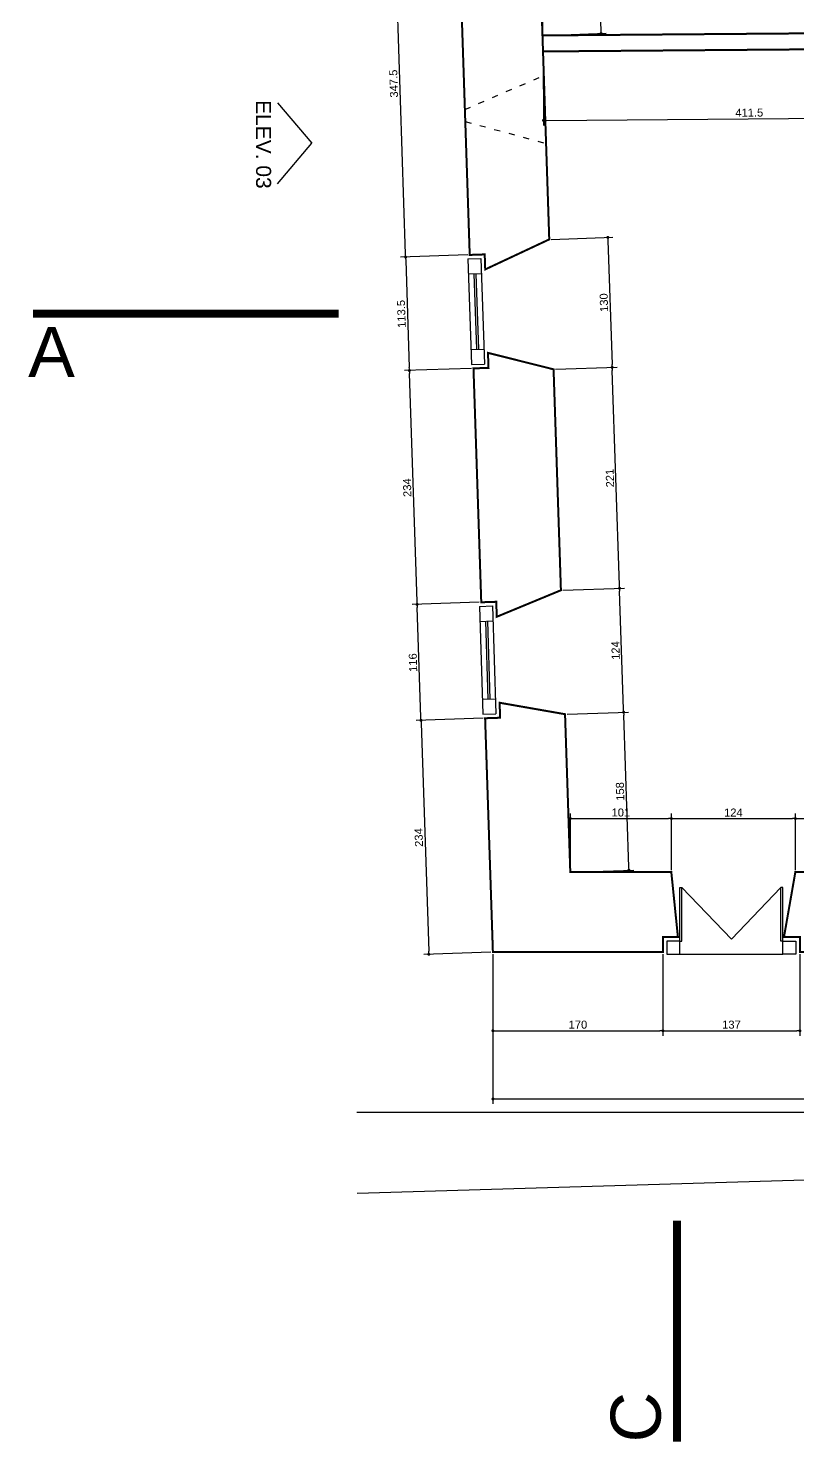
# Model space of a CAD drawing. Extents: x 18300 to 45581, y 436 to 7791.
# Drawn here: x 18300 to 19069, y 5200 to 6617 of the extents above; entities that cross this region are included whole.
import ezdxf

# ---------------------------------------------------------------- set-up
doc = ezdxf.new("R2010")
doc.units = 0
doc.header["$PDMODE"] = 35
doc.linetypes.add('ACAD_ISO03W100', pattern=[30, 12, -18])
doc.linetypes.add('CENTER2', pattern=[28.575, 19.05, -3.175, 3.175, -3.175])
doc.layers.get('0').update_dxf_attribs({"linetype": 'CONTINUOUS'})
doc.layers.get('DEFPOINTS').update_dxf_attribs({"linetype": 'CONTINUOUS'})
for name, color, linetype in [('COTA', 7, 'CONTINUOUS'), ('PAREDE', 7, 'CONTINUOUS'), ('PAREDE_FINA', 7, 'CONTINUOUS')]:
    doc.layers.add(name, color=color, linetype=linetype)
doc.styles.add('TEXTO', font='ARIAL.TTF')
doc.dimstyles.new('COTA', dxfattribs={"dimtxt": 8, "dimasz": 3, "dimexe": 5, "dimexo": 2, "dimgap": 2, "dimtad": 1, "dimdec": 1, "dimzin": 9, "dimdsep": 46, "dimtxsty": 'TEXTO', "dimblk1": 'DOT', "dimblk2": 'DOT', "dimsah": 1, "dimcen": 0, "dimclrd": 256, "dimclre": 256, "dimclrt": 256, "dimadec": 0, "dimazin": 0, "dimtfac": 0.06, "dimtdec": 1, "dimtmove": 0, "dimatfit": 3, "dimldrblk": 'DOT', "dimfxl": 1, "dimtolj": 1, "dimtzin": 0, "dimarcsym": 0})

# ---------------------------------------------------------------- blocks, each defined once
blk = doc.blocks.new('_DOT')
at = {"color": 0, "linetype": 'ByBlock'}
blk.add_line((-0.5, 0), (-1, 0), dxfattribs=at)
at = {"color": 0, "linetype": 'ByBlock', "const_width": 0.5}
blk.add_lwpolyline([(-0.25, 0, 1), (0.25, 0, 1)], format="xyb", close=True, dxfattribs=at)
blk = doc.blocks.new('*D1')
at = {"layer": 'COTA', "lineweight": -2}
for p, q in [((18754.7, 5926.8), (18687.6, 5924.6)), ((18692.7, 5921.8), (18700.3, 5693.9)), ((18762.5, 5692.9), (18695.4, 5690.7))]:
    blk.add_line(p, q, dxfattribs=at)
at = {"layer": 'DEFPOINTS', "color": 0}
for p in [(18756.7, 5926.9), (18700.4, 5690.9), (18764.5, 5693)]:
    blk.add_point(p, dxfattribs=at)
at = {"layer": 'COTA', "lineweight": -2, "xscale": 3, "yscale": 3, "zscale": 3}
for p, rotation in [((18692.6, 5924.8), 91.9039525361614), ((18700.4, 5690.9), 271.9039525361614)]:
    blk.add_blockref('_DOT', p, dxfattribs=dict(at, rotation=rotation))
at = {"layer": 'COTA', "insert": (18690.4, 5807.6), "char_height": 8, "attachment_point": 5, "rotation": 91.904, "style": 'TEXTO'}
blk.add_mtext('\\A1;234', dxfattribs=at)
blk = doc.blocks.new('*D2')
at = {"layer": 'COTA', "lineweight": -2}
for p, q in [((18750.9, 6042.8), (18683.8, 6040.5)), ((18692.5, 5927.8), (18688.8, 6037.7)), ((18754.7, 5926.8), (18687.6, 5924.6))]:
    blk.add_line(p, q, dxfattribs=at)
at = {"layer": 'DEFPOINTS', "color": 0}
for p in [(18688.7, 6040.7), (18752.9, 6042.8), (18756.7, 5926.9)]:
    blk.add_point(p, dxfattribs=at)
at = {"layer": 'COTA', "lineweight": -2, "xscale": 3, "yscale": 3, "zscale": 3}
for p, rotation in [((18688.7, 6040.7), 91.9039525361614), ((18692.6, 5924.8), 271.9039525361614)]:
    blk.add_blockref('_DOT', p, dxfattribs=dict(at, rotation=rotation))
at = {"layer": 'COTA', "insert": (18684.6, 5982.5), "char_height": 8, "attachment_point": 5, "rotation": 91.904, "style": 'TEXTO'}
blk.add_mtext('\\A1;116', dxfattribs=at)
blk = doc.blocks.new('*D3')
at = {"layer": 'COTA', "lineweight": -2}
for p, q in [((18743.1, 6276.6), (18676, 6274.4)), ((18688.6, 6043.7), (18681.1, 6271.6)), ((18750.9, 6042.8), (18683.8, 6040.5))]:
    blk.add_line(p, q, dxfattribs=at)
at = {"layer": 'DEFPOINTS', "color": 0}
for p in [(18681, 6274.6), (18745.1, 6276.7), (18752.9, 6042.8)]:
    blk.add_point(p, dxfattribs=at)
at = {"layer": 'COTA', "lineweight": -2, "xscale": 3, "yscale": 3, "zscale": 3}
for p, rotation in [((18681, 6274.6), 91.9039525361614), ((18688.7, 6040.7), 271.9039525361614)]:
    blk.add_blockref('_DOT', p, dxfattribs=dict(at, rotation=rotation))
at = {"layer": 'COTA', "insert": (18678.8, 6157.4), "char_height": 8, "attachment_point": 5, "rotation": 91.904, "style": 'TEXTO'}
blk.add_mtext('\\A1;234', dxfattribs=at)
blk = doc.blocks.new('*D4')
at = {"layer": 'COTA', "lineweight": -2}
for p, q in [((18739.3, 6390.1), (18672.2, 6387.8)), ((18677.3, 6385), (18680.9, 6277.6)), ((18743.1, 6276.6), (18676, 6274.4))]:
    blk.add_line(p, q, dxfattribs=at)
at = {"layer": 'DEFPOINTS', "color": 0}
for p in [(18741.3, 6390.1), (18681, 6274.6), (18745.1, 6276.7)]:
    blk.add_point(p, dxfattribs=at)
at = {"layer": 'COTA', "lineweight": -2, "xscale": 3, "yscale": 3, "zscale": 3}
for p, rotation in [((18677.2, 6388), 91.9039525361614), ((18681, 6274.6), 271.9039525361614)]:
    blk.add_blockref('_DOT', p, dxfattribs=dict(at, rotation=rotation))
at = {"layer": 'COTA', "insert": (18673, 6331.1), "char_height": 8, "attachment_point": 5, "rotation": 91.904, "style": 'TEXTO'}
blk.add_mtext('\\A1;113.5', dxfattribs=at)
blk = doc.blocks.new('*D5')
at = {"layer": 'COTA', "lineweight": -2}
for p, q in [((18727.8, 6737.4), (18660.7, 6735.1)), ((18677.1, 6391), (18665.8, 6732.3)), ((18739.3, 6390.1), (18672.2, 6387.8))]:
    blk.add_line(p, q, dxfattribs=at)
at = {"layer": 'DEFPOINTS', "color": 0}
for p in [(18665.7, 6735.3), (18729.8, 6737.4), (18741.3, 6390.1)]:
    blk.add_point(p, dxfattribs=at)
at = {"layer": 'COTA', "lineweight": -2, "xscale": 3, "yscale": 3, "zscale": 3}
for p, rotation in [((18665.7, 6735.3), 91.9039525361614), ((18677.2, 6388), 271.9039525361614)]:
    blk.add_blockref('_DOT', p, dxfattribs=dict(at, rotation=rotation))
at = {"layer": 'COTA', "insert": (18665.3, 6561.4), "char_height": 8, "attachment_point": 5, "rotation": 91.904, "style": 'TEXTO'}
blk.add_mtext('\\A1;347.5', dxfattribs=at)
blk = doc.blocks.new('*D11')
at = {"layer": 'COTA', "lineweight": -2}
for p, q in [((18838.6, 5931), (18900.2, 5933)), ((18900.4, 5778), (18895.3, 5929.9)), ((18843.9, 5773.1), (18905.5, 5775.1))]:
    blk.add_line(p, q, dxfattribs=at)
at = {"layer": 'DEFPOINTS', "color": 0}
for p in [(18836.6, 5930.9), (18895.2, 5932.9), (18841.9, 5773)]:
    blk.add_point(p, dxfattribs=at)
at = {"layer": 'COTA', "lineweight": -2, "xscale": 3, "yscale": 3, "zscale": 3}
for p, rotation in [((18895.2, 5932.9), 91.9039525361614), ((18900.5, 5775), 271.9039525361614)]:
    blk.add_blockref('_DOT', p, dxfattribs=dict(at, rotation=rotation))
at = {"layer": 'COTA', "insert": (18891.7, 5853.7), "char_height": 8, "attachment_point": 5, "rotation": 91.904, "style": 'TEXTO'}
blk.add_mtext('\\A1;158', dxfattribs=at)
blk = doc.blocks.new('*D12')
at = {"layer": 'COTA', "lineweight": -2}
for p, q in [((18834.5, 6054.9), (18896.1, 6057)), ((18895.1, 5935.9), (18891.2, 6053.8)), ((18838.6, 5931), (18900.2, 5933))]:
    blk.add_line(p, q, dxfattribs=at)
at = {"layer": 'DEFPOINTS', "color": 0}
for p in [(18832.5, 6054.9), (18891.1, 6056.8), (18836.6, 5930.9)]:
    blk.add_point(p, dxfattribs=at)
at = {"layer": 'COTA', "lineweight": -2, "xscale": 3, "yscale": 3, "zscale": 3}
for p, rotation in [((18891.1, 6056.8), 91.9039525361614), ((18895.2, 5932.9), 271.9039525361614)]:
    blk.add_blockref('_DOT', p, dxfattribs=dict(at, rotation=rotation))
at = {"layer": 'COTA', "insert": (18887.1, 5994.6), "char_height": 8, "attachment_point": 5, "rotation": 91.904, "style": 'TEXTO'}
blk.add_mtext('\\A1;124', dxfattribs=at)
blk = doc.blocks.new('*D13')
at = {"layer": 'COTA', "lineweight": -2}
for p, q in [((18827.2, 6275.8), (18888.7, 6277.8)), ((18891, 6059.8), (18883.8, 6274.7)), ((18834.5, 6054.9), (18896.1, 6057))]:
    blk.add_line(p, q, dxfattribs=at)
at = {"layer": 'DEFPOINTS', "color": 0}
for p in [(18883.7, 6277.7), (18825.2, 6275.7), (18832.5, 6054.9)]:
    blk.add_point(p, dxfattribs=at)
at = {"layer": 'COTA', "lineweight": -2, "xscale": 3, "yscale": 3, "zscale": 3}
for p, rotation in [((18883.7, 6277.7), 91.9039525361614), ((18891.1, 6056.8), 271.9039525361614)]:
    blk.add_blockref('_DOT', p, dxfattribs=dict(at, rotation=rotation))
at = {"layer": 'COTA', "insert": (18881.4, 6167), "char_height": 8, "attachment_point": 5, "rotation": 91.904, "style": 'TEXTO'}
blk.add_mtext('\\A1;221', dxfattribs=at)
blk = doc.blocks.new('*D14')
at = {"layer": 'COTA', "lineweight": -2}
for p, q in [((18822.8, 6405.7), (18884.4, 6407.8)), ((18879.5, 6404.6), (18883.6, 6280.7)), ((18827.2, 6275.8), (18888.7, 6277.8))]:
    blk.add_line(p, q, dxfattribs=at)
at = {"layer": 'DEFPOINTS', "color": 0}
for p in [(18820.8, 6405.7), (18883.7, 6277.7), (18825.2, 6275.7)]:
    blk.add_point(p, dxfattribs=at)
at = {"layer": 'COTA', "lineweight": -2, "xscale": 3, "yscale": 3, "zscale": 3}
for p, rotation in [((18879.4, 6407.6), 91.9039525361614), ((18883.7, 6277.7), 271.9039525361614)]:
    blk.add_blockref('_DOT', p, dxfattribs=dict(at, rotation=rotation))
at = {"layer": 'COTA', "insert": (18875.5, 6342.4), "char_height": 8, "attachment_point": 5, "rotation": 91.904, "style": 'TEXTO'}
blk.add_mtext('\\A1;130', dxfattribs=at)
blk = doc.blocks.new('*D15')
at = {"layer": 'COTA', "lineweight": -2}
for p, q in [((18841.9, 5775), (18841.9, 5831.6)), ((18844.9, 5826.6), (18939.9, 5826.6)), ((18942.9, 5775), (18942.9, 5831.6))]:
    blk.add_line(p, q, dxfattribs=at)
at = {"layer": 'DEFPOINTS', "color": 0}
for p in [(18942.9, 5826.6), (18841.9, 5773), (18942.9, 5773)]:
    blk.add_point(p, dxfattribs=at)
at = {"layer": 'COTA', "lineweight": -2, "xscale": 3, "yscale": 3, "zscale": 3, "rotation": 180}
blk.add_blockref('_DOT', (18841.9, 5826.6), dxfattribs=at)
at = {"layer": 'COTA', "lineweight": -2, "xscale": 3, "yscale": 3, "zscale": 3}
blk.add_blockref('_DOT', (18942.9, 5826.6), dxfattribs=at)
at = {"layer": 'COTA', "insert": (18892.4, 5832.6), "char_height": 8, "attachment_point": 5, "style": 'TEXTO'}
blk.add_mtext('\\A1;101', dxfattribs=at)
blk = doc.blocks.new('*D16')
at = {"layer": 'COTA', "lineweight": -2}
for p, q in [((18942.9, 5775), (18942.9, 5831.6)), ((18945.9, 5826.6), (19063.9, 5826.6)), ((19066.9, 5775), (19066.9, 5831.6))]:
    blk.add_line(p, q, dxfattribs=at)
at = {"layer": 'DEFPOINTS', "color": 0}
for p in [(19066.9, 5826.6), (18942.9, 5773), (19066.9, 5773)]:
    blk.add_point(p, dxfattribs=at)
at = {"layer": 'COTA', "lineweight": -2, "xscale": 3, "yscale": 3, "zscale": 3, "rotation": 180}
blk.add_blockref('_DOT', (18942.9, 5826.6), dxfattribs=at)
at = {"layer": 'COTA', "lineweight": -2, "xscale": 3, "yscale": 3, "zscale": 3}
blk.add_blockref('_DOT', (19066.9, 5826.6), dxfattribs=at)
at = {"layer": 'COTA', "insert": (19004.9, 5832.6), "char_height": 8, "attachment_point": 5, "style": 'TEXTO'}
blk.add_mtext('\\A1;124', dxfattribs=at)
blk = doc.blocks.new('*D17')
at = {"layer": 'COTA', "lineweight": -2}
for p, q in [((19066.9, 5775), (19066.9, 5831.6)), ((19069.9, 5826.6), (19108.4, 5826.6)), ((19111.4, 5775), (19111.4, 5831.6))]:
    blk.add_line(p, q, dxfattribs=at)
at = {"layer": 'DEFPOINTS', "color": 0}
for p in [(19111.4, 5826.6), (19066.9, 5773), (19111.4, 5773)]:
    blk.add_point(p, dxfattribs=at)
at = {"layer": 'COTA', "lineweight": -2, "xscale": 3, "yscale": 3, "zscale": 3, "rotation": 180}
blk.add_blockref('_DOT', (19066.9, 5826.6), dxfattribs=at)
at = {"layer": 'COTA', "lineweight": -2, "xscale": 3, "yscale": 3, "zscale": 3}
blk.add_blockref('_DOT', (19111.4, 5826.6), dxfattribs=at)
at = {"layer": 'COTA', "insert": (19089.1, 5832.6), "char_height": 8, "attachment_point": 5, "style": 'TEXTO'}
blk.add_mtext('\\A1;44.5', dxfattribs=at)
blk = doc.blocks.new('*D20')
at = {"layer": 'COTA', "lineweight": -2}
for p, q in [((18814.6, 6591.6), (18815.2, 6519.6)), ((19226.1, 6594.8), (19226.7, 6522.9)), ((18818.1, 6524.6), (19223.6, 6527.9))]:
    blk.add_line(p, q, dxfattribs=at)
at = {"layer": 'DEFPOINTS', "color": 0}
for p in [(18814.6, 6593.6), (19226.1, 6596.8), (19226.6, 6527.9)]:
    blk.add_point(p, dxfattribs=at)
at = {"layer": 'COTA', "lineweight": -2, "xscale": 3, "yscale": 3, "zscale": 3}
for p, rotation in [((18815.1, 6524.6), 180.4544292221584), ((19226.6, 6527.9), 0.4544292221584407)]:
    blk.add_blockref('_DOT', p, dxfattribs=dict(at, rotation=rotation))
at = {"layer": 'COTA', "insert": (19020.8, 6532.3), "char_height": 8, "attachment_point": 5, "rotation": 0.4544, "style": 'TEXTO'}
blk.add_mtext('\\A1;411.5', dxfattribs=at)
blk = doc.blocks.new('*D21')
at = {"layer": 'COTA', "lineweight": -2}
for p, q in [((18764.5, 5691), (18764.5, 5609.4)), ((18934.5, 5691), (18934.5, 5609.4)), ((18767.5, 5614.4), (18931.5, 5614.4))]:
    blk.add_line(p, q, dxfattribs=at)
at = {"layer": 'DEFPOINTS', "color": 0}
for p in [(18764.5, 5693), (18934.5, 5693), (18934.5, 5614.4)]:
    blk.add_point(p, dxfattribs=at)
at = {"layer": 'COTA', "lineweight": -2, "xscale": 3, "yscale": 3, "zscale": 3, "rotation": 180}
blk.add_blockref('_DOT', (18764.5, 5614.4), dxfattribs=at)
at = {"layer": 'COTA', "lineweight": -2, "xscale": 3, "yscale": 3, "zscale": 3}
blk.add_blockref('_DOT', (18934.5, 5614.4), dxfattribs=at)
at = {"layer": 'COTA', "insert": (18849.5, 5620.5), "char_height": 8, "attachment_point": 5, "style": 'TEXTO'}
blk.add_mtext('\\A1;170', dxfattribs=at)
blk = doc.blocks.new('*D22')
at = {"layer": 'COTA', "lineweight": -2}
for p, q in [((18934.5, 5691), (18934.5, 5609.4)), ((19071.5, 5691), (19071.5, 5609.4)), ((18937.5, 5614.4), (19068.5, 5614.4))]:
    blk.add_line(p, q, dxfattribs=at)
at = {"layer": 'DEFPOINTS', "color": 0}
for p in [(18934.5, 5693), (19071.5, 5693), (19071.5, 5614.4)]:
    blk.add_point(p, dxfattribs=at)
at = {"layer": 'COTA', "lineweight": -2, "xscale": 3, "yscale": 3, "zscale": 3, "rotation": 180}
blk.add_blockref('_DOT', (18934.5, 5614.4), dxfattribs=at)
at = {"layer": 'COTA', "lineweight": -2, "xscale": 3, "yscale": 3, "zscale": 3}
blk.add_blockref('_DOT', (19071.5, 5614.4), dxfattribs=at)
at = {"layer": 'COTA', "insert": (19003, 5620.5), "char_height": 8, "attachment_point": 5, "style": 'TEXTO'}
blk.add_mtext('\\A1;137', dxfattribs=at)
blk = doc.blocks.new('*D41')
at = {"layer": 'COTA', "lineweight": -2}
for p, q in [((18814.4, 6611.6), (18813.9, 6676.8)), ((18817, 6671.8), (19289.6, 6675.6)), ((19293, 6635.3), (19292.6, 6680.6))]:
    blk.add_line(p, q, dxfattribs=at)
at = {"layer": 'DEFPOINTS', "color": 0}
for p in [(19292.6, 6675.6), (19293, 6633.3), (18814.5, 6609.6)]:
    blk.add_point(p, dxfattribs=at)
at = {"layer": 'COTA', "lineweight": -2, "xscale": 3, "yscale": 3, "zscale": 3}
for p, rotation in [((19292.6, 6675.6), 0.4544292221584407), ((18814, 6671.8), 180.4544292221584)]:
    blk.add_blockref('_DOT', p, dxfattribs=dict(at, rotation=rotation))
at = {"layer": 'COTA', "insert": (19053.3, 6679.8), "char_height": 8, "attachment_point": 5, "rotation": 0.4544, "style": 'TEXTO'}
blk.add_mtext('\\A1;478.7', dxfattribs=at)
blk = doc.blocks.new('*D42')
at = {"layer": 'COTA', "lineweight": -2}
for p, q in [((18812.1, 6729.5), (18873.7, 6731.6)), ((18872.6, 6614.5), (18868.8, 6728.4)), ((18816.5, 6609.6), (18877.7, 6611.7))]:
    blk.add_line(p, q, dxfattribs=at)
at = {"layer": 'DEFPOINTS', "color": 0}
for p in [(18868.7, 6731.4), (18810.1, 6729.5), (18814.5, 6609.6)]:
    blk.add_point(p, dxfattribs=at)
at = {"layer": 'COTA', "lineweight": -2, "xscale": 3, "yscale": 3, "zscale": 3}
for p, rotation in [((18868.7, 6731.4), 91.9039525361614), ((18872.7, 6611.5), 271.9039525361614)]:
    blk.add_blockref('_DOT', p, dxfattribs=dict(at, rotation=rotation))
at = {"layer": 'COTA', "insert": (18864.6, 6671.3), "char_height": 8, "attachment_point": 5, "rotation": 91.904, "style": 'TEXTO'}
blk.add_mtext('\\A1;120', dxfattribs=at)
blk = doc.blocks.new('*D124')
at = {"layer": 'COTA', "lineweight": -2}
for p, q in [((18764.5, 5691), (18764.5, 5541.2)), ((20358.5, 5691), (20358.5, 5541.2)), ((18767.5, 5546.2), (20355.5, 5546.2))]:
    blk.add_line(p, q, dxfattribs=at)
at = {"layer": 'DEFPOINTS', "color": 0}
for p in [(18764.5, 5693), (20358.5, 5693), (20358.5, 5546.2)]:
    blk.add_point(p, dxfattribs=at)
at = {"layer": 'COTA', "lineweight": -2, "xscale": 3, "yscale": 3, "zscale": 3, "rotation": 180}
blk.add_blockref('_DOT', (18764.5, 5546.2), dxfattribs=at)
at = {"layer": 'COTA', "lineweight": -2, "xscale": 3, "yscale": 3, "zscale": 3}
blk.add_blockref('_DOT', (20358.5, 5546.2), dxfattribs=at)
at = {"layer": 'COTA', "insert": (19561.5, 5552.3), "char_height": 8, "attachment_point": 5, "style": 'TEXTO'}
blk.add_mtext('\\A1;1594', dxfattribs=at)

msp = doc.modelspace()

# ---------------------------------------------------------------- linework, layer by layer
at = {"layer": 'COTA'}
for points, const_width in [([(18705.37, 7471.16), (18714.84, 7186.19), (18729.83, 7186.69), (18730.33, 7171.7), (18794.55, 7196.24), (18791.94, 7274.8), (19282.12, 7263.22), (19292.98, 6633.31), (19240.58, 6620.04), (19240.73, 6612.94), (18814.46, 6609.56)], 2), ([(18304.59, 6331.34), (18610.25, 6331.34)], 8)]:
    msp.add_lwpolyline(points, dxfattribs=dict(at, const_width=const_width))
for points in [[(18549.27, 6542.18), (18583.44, 6501.7)], [(18549.27, 6461.21), (18583.44, 6501.7)]]:
    msp.add_lwpolyline(points, dxfattribs=at)
at = {"layer": 'PAREDE', "const_width": 2}
for points in [[(18756.3, 6390.63), (18756.8, 6375.64), (18820.83, 6405.66), (18810.07, 6729.48), (18744.25, 6752.93), (18744.75, 6737.94), (18729.76, 6737.44), (18741.31, 6390.13)], [(18767.84, 6043.32), (18768.34, 6028.33), (18832.49, 6054.86), (18825.15, 6275.74), (18759.57, 6292.18), (18760.07, 6277.19), (18745.08, 6276.69), (18752.85, 6042.82)], [(18771.7, 5927.38), (18756.7, 5926.88), (18764.48, 5693.01), (18934.48, 5693.01), (18934.48, 5708.01), (18949.48, 5708.01), (18942.86, 5773.01), (18841.86, 5773.01), (18836.61, 5930.93), (18771.2, 5942.37)]]:
    msp.add_lwpolyline(points, close=True, dxfattribs=at)
for points in [[(19225.73, 6612.82), (19243.75, 5773.01), (19231.36, 5773.01), (19231.36, 5763.01), (19221.36, 5763.01), (19221.36, 5733.01), (19121.36, 5733.01), (19121.36, 5763.01), (19111.36, 5763.01), (19111.36, 5773.01), (19066.86, 5773.01), (19055.48, 5708.01), (19071.48, 5708.01), (19071.48, 5693.01), (19432.48, 5693.01), (19432.91, 5673.01), (19462.91, 5673.01), (19461.76, 5773.01), (19303.76, 5773.01), (19285.73, 6613.3), (19501.35, 6612.59), (19501.35, 6627.59)], [(19226.07, 6596.82), (18814.59, 6593.56)]]:
    msp.add_lwpolyline(points, dxfattribs=at)
at = {"layer": 'PAREDE'}
msp.add_lwpolyline([(18764.48, 5693.01), (18934.48, 5693.01)], dxfattribs=at)
at = {"layer": 'PAREDE_FINA', "linetype": 'ACAD_ISO03W100', "ltscale": 0.5}
for points in [[(18736.47, 6535.55), (18815.38, 6569.57)], [(18736.87, 6523.55), (18817.64, 6501.61)]]:
    msp.add_lwpolyline(points, dxfattribs=at)
at = {"layer": 'PAREDE_FINA'}
for points in [[(18739.44, 6386.06), (18752.43, 6386.5)], [(18739.44, 6386.06), (18742.94, 6280.62)], [(18752.43, 6386.5), (18755.94, 6281.05)], [(18739.94, 6371.07), (18752.93, 6371.5)], [(18745.43, 6371.26), (18747.94, 6295.8)], [(18747.43, 6371.32), (18749.94, 6295.86)], [(18742.45, 6295.61), (18755.44, 6296.05)], [(18742.94, 6280.62), (18755.94, 6281.05)], [(18750.98, 6038.76), (18763.98, 6039.19)], [(18750.98, 6038.76), (18754.57, 5930.82)], [(18763.98, 6039.19), (18767.57, 5931.25)], [(18751.48, 6023.76), (18764.48, 6024.2)], [(18756.98, 6023.95), (18759.57, 5945.99)], [(18758.98, 6024.01), (18761.57, 5946.06)], [(18754.07, 5945.81), (18767.07, 5946.24)], [(18754.57, 5930.82), (18767.57, 5931.25)], [(18951.48, 5757.51), (18953.48, 5757.51), (19002.98, 5706.01)], [(18951.48, 5704.01), (18951.48, 5757.51)], [(18953.48, 5704.01), (18953.48, 5757.51)], [(19054.48, 5757.51), (19052.48, 5757.51), (19002.98, 5706.01)], [(19052.48, 5704.01), (19052.48, 5757.51)], [(19054.48, 5704.01), (19054.48, 5757.51)], [(18951.48, 5704.01), (18953.48, 5704.01)], [(19054.48, 5704.01), (19052.48, 5704.01)], [(18951.48, 5691.01), (19054.48, 5691.01)], [(18628.36, 5533.01), (19445.91, 5533.01)], [(18628.61, 5452.15), (19445.91, 5476.26)]]:
    msp.add_lwpolyline(points, dxfattribs=at)
for points in [[(18938.48, 5704.01), (18938.48, 5691.01), (18951.48, 5691.01), (18951.48, 5704.01)], [(19067.48, 5704.01), (19067.48, 5691.01), (19054.48, 5691.01), (19054.48, 5704.01)]]:
    msp.add_lwpolyline(points, close=True, dxfattribs=at)
at = {"layer": 'PAREDE_FINA', "linetype": 'CENTER2', "ltscale": 3, "const_width": 8}
msp.add_lwpolyline([(18948.58, 5203.6), (18948.58, 5424.52)], dxfattribs=at)

# ---------------------------------------------------------------- texts
at = {"layer": 'COTA', "style": 'TEXTO'}
msp.add_text('ELEV. 03', height=15, rotation=270, dxfattribs=at).set_placement((18527.73, 6544.89))
at = {"layer": 'PAREDE_FINA', "style": 'TEXTO'}
msp.add_text('A', height=50, dxfattribs=at).set_placement((18299.89, 6268.19))
msp.add_text('C', height=50, rotation=90, dxfattribs=at).set_placement((18932.23, 5202.85))

# ---------------------------------------------------------------- dimensions: what is measured, and where the dimension line sits
at = {"layer": 'COTA'}
for base, p1, p2, angle, picture, middle in [((18665.66, 6735.31), (18741.31, 6390.13), (18729.76, 6737.44), 91.90395, '*D5', (18665.35, 6561.45)), ((18868.7, 6731.43), (18814.46, 6609.56), (18810.07, 6729.48), 91.90395, '*D42', (18864.61, 6671.26)), ((19292.65, 6675.62), (18814.46, 6609.56), (19292.98, 6633.31), 0.45443, '*D41', (19053.26, 6679.8)), ((19226.62, 6527.88), (18814.59, 6593.56), (19226.07, 6596.82), 0.45443, '*D20', (19020.83, 6532.33)), ((18883.74, 6277.68), (18820.83, 6405.66), (18825.15, 6275.74), 91.90395, '*D14', (18875.5, 6342.45)), ((18680.97, 6274.56), (18741.31, 6390.13), (18745.08, 6276.69), 91.90395, '*D4', (18673.01, 6331.08)), ((18883.74, 6277.68), (18832.49, 6054.86), (18825.15, 6275.74), 91.90395, '*D13', (18881.4, 6167.04)), ((18680.97, 6274.56), (18752.85, 6042.82), (18745.08, 6276.69), 91.90395, '*D3', (18678.78, 6157.42)), ((18891.09, 6056.81), (18836.61, 5930.93), (18832.49, 6054.86), 91.90395, '*D12', (18887.13, 5994.64)), ((18688.75, 6040.69), (18756.7, 5926.88), (18752.85, 6042.82), 91.90395, '*D2', (18684.6, 5982.52)), ((18700.38, 5690.88), (18756.7, 5926.88), (18764.48, 5693.01), 91.90395, '*D1', (18690.41, 5807.62)), ((18895.21, 5932.87), (18841.86, 5773.01), (18836.61, 5930.93), 91.90395, '*D11', (18891.75, 5853.72))]:
    dim = msp.add_linear_dim(base=base, p1=p1, p2=p2, angle=angle, dimstyle='COTA', override={"dimscale": 1}, dxfattribs=at)
    dim.commit()
    dim.dimension.update_dxf_attribs({"geometry": picture, "text_midpoint": middle})
dim = msp.add_linear_dim(base=(18942.86, 5826.55), p1=(18841.86, 5773.01), p2=(18942.86, 5773.01), dimstyle='COTA', override={"dimscale": 1}, dxfattribs=at)
dim.commit()
dim.dimension.update_dxf_attribs({"geometry": '*D15', "text_midpoint": (18892.36, 5826.55), "dimtype": 160})
for base, p1, p2, picture, middle in [((19066.86, 5826.55), (18942.86, 5773.01), (19066.86, 5773.01), '*D16', (19004.86, 5832.57)), ((19111.36, 5826.55), (19066.86, 5773.01), (19111.36, 5773.01), '*D17', (19089.11, 5832.62)), ((18934.48, 5614.44), (18764.48, 5693.01), (18934.48, 5693.01), '*D21', (18849.48, 5620.52)), ((20358.48, 5546.24), (18764.48, 5693.01), (20358.48, 5693.01), '*D124', (19561.48, 5552.32)), ((19071.48, 5614.44), (18934.48, 5693.01), (19071.48, 5693.01), '*D22', (19002.98, 5620.52))]:
    dim = msp.add_linear_dim(base=base, p1=p1, p2=p2, dimstyle='COTA', override={"dimscale": 1}, dxfattribs=at)
    dim.commit()
    dim.dimension.update_dxf_attribs({"geometry": picture, "text_midpoint": middle})

doc.saveas('drawing.dxf')
